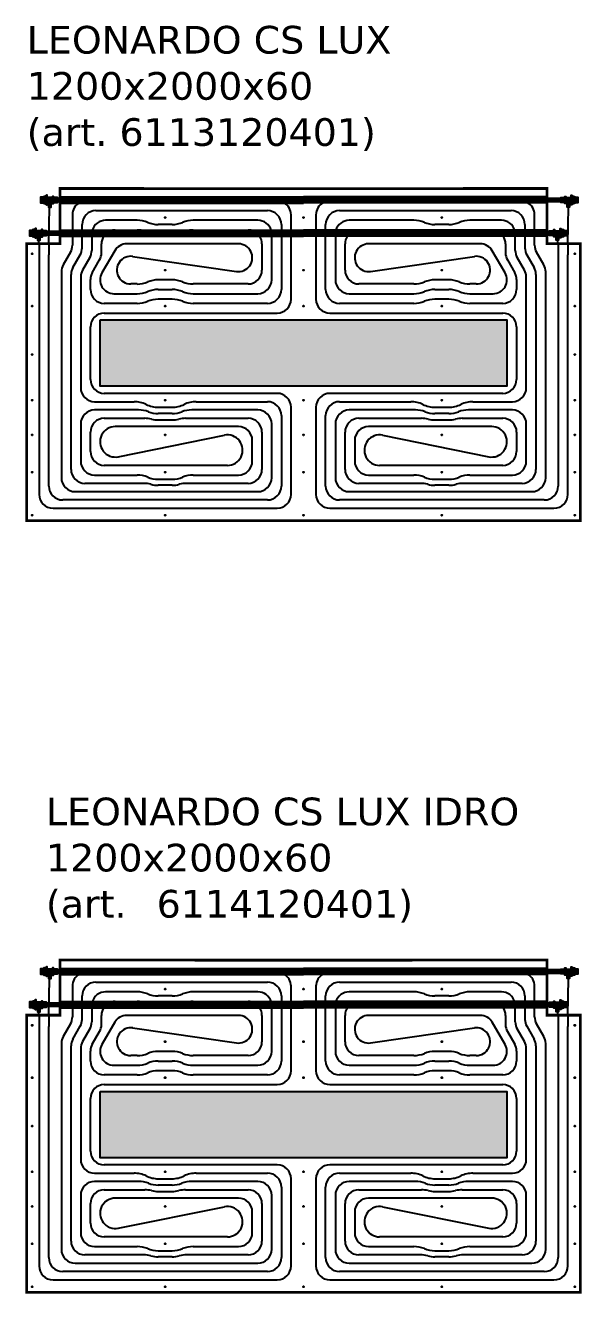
# Model space of a CAD drawing. Header units: millimetres. Extents: x 811 to 39016, y -8361 to 5964.
# Drawn here: x 11073 to 13083, y 903 to 5484 of the extents above; entities that cross this region are included whole.
import ezdxf

# ---------------------------------------------------------------- set-up
doc = ezdxf.new("R2010")
doc.units = ezdxf.units.MM
doc.linetypes.add('ACAD_ISO02W100', pattern=[15, 12, -3])
doc.linetypes.add('CENTER', pattern=[25.4, 15.875, -3.175, 3.175, -3.175])
for name, color, linetype in [('Pannelli Leonardo', 7, 'Continuous'), ('Raccorderia', 8, 'Continuous'), ('Testi_Cornici', 7, 'Continuous')]:
    doc.layers.add(name, color=color, linetype=linetype)
doc.styles.add('style1', font='verdana.ttf')

# ---------------------------------------------------------------- blocks, each defined once
blk = doc.blocks.new('T 20-10-CS')
at = {"layer": 'Raccorderia', "linetype": 'ByBlock'}
h = blk.add_hatch(color=9, dxfattribs=at)
h.dxf.hatch_style = 1
h.paths.add_polyline_path([(-12.8, 8.6), (-28, 8.6), (-28, -8.6), (-12.8, -8.6)])
h = blk.add_hatch(color=256, dxfattribs=at)
h.dxf.hatch_style = 1
h.paths.add_polyline_path([(9.8, 13), (4.4, 13), (4.4, 25.7), (-4.4, 25.7), (-4.4, 13), (-12.8, 13), (-12.8, 8.6), (-12.8, -8.6), (-12.8, -13), (-9.8, -13), (-9.8, -8.6), (9.8, -8.6)])
h = blk.add_hatch(color=251, dxfattribs=at)
h.dxf.hatch_style = 1
h.paths.add_polyline_path([(33.8, 10), (22.8, 10), (21.8, 13), (19.6, 13), (19.6, 9.8), (15.9, 9.8), (15.9, 14.9), (12.8, 14.9), (12.8, 17), (9.8, 17), (9.8, 13), (9.8, 0), (33.8, 0)])
h.paths.add_polyline_path([(33.8, 0), (9.8, 0), (9.8, -8.6), (9.8, -17), (12.8, -17), (12.8, -14.8), (15.9, -14.8), (15.9, -9.7), (19.6, -9.7), (19.6, -13), (21.8, -13), (22.8, -10), (33.8, -10)])
for p, q in [((-12.8, -8.6), (-12.8, 8.6)), ((9.8, -8.6), (9.8, 13))]:
    blk.add_line(p, q, dxfattribs=at)
blk.add_lwpolyline([(9.8, 13), (4.4, 13), (4.4, 25.7), (-4.4, 25.7), (-4.4, 13), (-12.8, 13), (-12.8, 8.6), (-28, 8.6), (-28, -8.6), (-12.8, -8.6), (-12.8, -13), (-9.8, -13), (-9.8, -8.6), (9.8, -8.6), (9.8, -17), (12.8, -17), (12.8, -14.8), (15.9, -14.8), (15.9, -9.7), (19.6, -9.7), (19.6, -13), (21.8, -13), (22.8, -10), (33.8, -10), (33.8, 10), (22.8, 10), (21.8, 13), (19.6, 13), (19.6, 9.8), (15.9, 9.8), (15.9, 14.9), (12.8, 14.9), (12.8, 17), (9.8, 17)], close=True, dxfattribs=at)
blk = doc.blocks.new('Pannello Lux Idro 1200x2000')
at = {"true_color": 0xc7c8ca, "transparency": 33554534}
h = blk.add_hatch(color=9, dxfattribs=at)
h.dxf.hatch_style = 1
h.paths.add_polyline_path([(-1734.5, -474.6), (-265.5, -474.6), (-265.5, -714.6), (-1734.5, -714.6)])
at = {"color": 252, "linetype": 'ACAD_ISO02W100', "ltscale": 0.01}
for p, q in [((-1880, -30.5), (-1000, -30.5)), ((-120, -30.5), (-1000, -30.5)), ((-1880, -52.6), (-1000, -52.6)), ((-120, -52.4), (-1000, -52.4)), ((-1880, -150.3), (-1000, -150.3)), ((-1880, -172.4), (-1000, -172.4)), ((-120, -150.3), (-1000, -150.3)), ((-120, -172.4), (-1000, -172.4))]:
    blk.add_line(p, q, dxfattribs=at)
at = {"color": 93}
for p, q in [((-1920, -200.9), (-1917.2, -66.8)), ((-1750, -80.1), (-1130, -80.1)), ((-870, -80.1), (-250, -80.1)), ((-45, -200.9), (-42.8, -66.8)), ((-1835, -95.1), (-1835, -151.6)), ((-1800.1, -151.6), (-1800.1, -130.1)), ((-1601, -115.1), (-1715, -115.1)), ((-1475, -130.1), (-1525, -130.1)), ((-1165, -115.1), (-1399, -115.1)), ((-1080, -130.1), (-1080, -151.6)), ((-1045.1, -151.6), (-1045.1, -95.1)), ((-955, -95.1), (-955, -151.6)), ((-920, -151.6), (-920, -130.1)), ((-601, -115.1), (-835, -115.1)), ((-475, -130.1), (-525, -130.1)), ((-285, -115.1), (-399, -115.1)), ((-200, -130.1), (-200, -151.6)), ((-165, -151.6), (-165, -95.1)), ((-1835, -171.6), (-1835, -205.1)), ((-1800, -214.5), (-1800, -171.6)), ((-1765, -171.6), (-1765, -223.9)), ((-1680, -150.1), (-1601, -150.1)), ((-1399, -150.1), (-1200, -150.1)), ((-1115, -330.1), (-1115, -171.6)), ((-1080, -171.6), (-1080, -365.1)), ((-1045, -400.1), (-1045, -171.6)), ((-955, -171.6), (-955, -400.1)), ((-920, -365.1), (-920, -171.6)), ((-885, -171.6), (-885, -330.1)), ((-800, -150.1), (-601, -150.1)), ((-399, -150.1), (-320, -150.1)), ((-235, -223.9), (-235, -171.6)), ((-200, -171.6), (-200, -214.5)), ((-165, -205.1), (-165, -171.6)), ((-1955, -200.9), (-1956.1, -187.6)), ((-1955, -200.9), (-1955, -241.1)), ((-1920, -200.9), (-1920, -240.1)), ((-1730, -233.2), (-1730, -200.1)), ((-1682.1, -225.1), (-1728.3, -305.1)), ((-1235, -200.1), (-1638.8, -200.1)), ((-1150, -200.1), (-1150, -295.1)), ((-850, -295.1), (-850, -200.1)), ((-361.2, -200.1), (-765, -200.1)), ((-271.7, -305.1), (-317.9, -225.1)), ((-270, -200.1), (-270, -233.2)), ((-80, -200.9), (-82.8, -186.6)), ((-80, -200.9), (-80, -240.1)), ((-45, -200.9), (-45, -240.1)), ((-1955, -241.1), (-1955, -290.6)), ((-1920, -290.1), (-1920, -240.1)), ((-1841.7, -230.1), (-1868.3, -276.2)), ((-1833.3, -285.6), (-1806.7, -239.5)), ((-1771.7, -248.9), (-1798.3, -294.9)), ((-1763.3, -304.3), (-1736.7, -258.2)), ((-1617.3, -245.6), (-1242.1, -299.6)), ((-757.9, -299.6), (-382.7, -245.6)), ((-263.3, -258.2), (-236.7, -304.3)), ((-201.7, -294.9), (-228.3, -248.9)), ((-193.3, -239.5), (-166.7, -285.6)), ((-131.7, -276.2), (-158.3, -230.1)), ((-80, -240.1), (-80, -290.1)), ((-45, -290.1), (-45, -240.1)), ((-1955, -290.6), (-1955, -1105.1)), ((-1920, -1075.1), (-1920, -290.1)), ((-1875, -301.2), (-1875, -1045.1)), ((-1840, -1015.1), (-1840, -310.6)), ((-1805, -319.9), (-1805, -720.1)), ((-195, -720.1), (-195, -319.9)), ((-160, -310.6), (-160, -1015.1)), ((-125, -1045.1), (-125, -301.2)), ((-80, -290.1), (-80, -1075.1)), ((-45, -1105.1), (-45, -290.1)), ((-1770, -365.1), (-1770, -329.3)), ((-1601, -345.1), (-1624.4, -345.1)), ((-1475, -330.1), (-1525, -330.1)), ((-1525, -365.1), (-1475, -365.1)), ((-1200, -345.1), (-1399, -345.1)), ((-601, -345.1), (-800, -345.1)), ((-475, -330.1), (-525, -330.1)), ((-525, -365.1), (-475, -365.1)), ((-375.6, -345.1), (-399, -345.1)), ((-230, -329.3), (-230, -365.1)), ((-1685, -380.1), (-1601, -380.1)), ((-1475, -400.2), (-1525, -400.2)), ((-1399, -380.1), (-1165, -380.1)), ((-835, -380.1), (-601, -380.1)), ((-475, -400.1), (-525, -400.1)), ((-399, -380.1), (-315, -380.1)), ((-1601, -415.1), (-1720, -415.1)), ((-1720, -450.1), (-1095, -450.1)), ((-1130, -415.1), (-1399, -415.1)), ((-905, -450.1), (-280, -450.1)), ((-601, -415.1), (-870, -415.1)), ((-280, -415.1), (-399, -415.1)), ((-1770, -690.1), (-1770, -500.1)), ((-230, -500.1), (-230, -690.1)), ((-1755, -770.1), (-1612.2, -770.1)), ((-1095, -740.1), (-1720, -740.1)), ((-1387.8, -770.1), (-1130, -770.1)), ((-280, -740.1), (-905, -740.1)), ((-870, -770.1), (-612.2, -770.1)), ((-387.8, -770.1), (-245, -770.1)), ((-1595.9, -800.1), (-1755, -800.1)), ((-1525, -790.1), (-1475, -790.1)), ((-1475, -813.1), (-1525, -813.1)), ((-1165, -800.1), (-1404.1, -800.1)), ((-1080, -820.1), (-1080, -1075.1)), ((-1045, -1105.1), (-1045, -790.1)), ((-955, -790.1), (-955, -1105.1)), ((-920, -1075.1), (-920, -820.1)), ((-595.9, -800.1), (-835, -800.1)), ((-525, -790.1), (-475, -790.1)), ((-475, -813.1), (-525, -813.1)), ((-245, -800.1), (-404.1, -800.1)), ((-1805, -850.1), (-1805, -985.1)), ((-1720, -830.1), (-1573.6, -830.1)), ((-1235, -860.1), (-1680, -860.1)), ((-1525, -836.1), (-1475, -836.1)), ((-1426.4, -830.1), (-1200, -830.1)), ((-1115, -1045.1), (-1115, -850.1)), ((-885, -850.1), (-885, -1045.1)), ((-800, -830.1), (-573.6, -830.1)), ((-320, -860.1), (-765, -860.1)), ((-525, -836.1), (-475, -836.1)), ((-426.4, -830.1), (-280, -830.1)), ((-195, -985.1), (-195, -850.1)), ((-1770, -950.1), (-1770, -880.1)), ((-1669.1, -969), (-1285.9, -891.2)), ((-1185, -985.1), (-1185, -910.1)), ((-1150, -880.1), (-1150, -1015.1)), ((-850, -1015.1), (-850, -880.1)), ((-815, -910.1), (-815, -985.1)), ((-714.1, -891.2), (-330.9, -969)), ((-230, -880.1), (-230, -950.1)), ((-1275, -1000.1), (-1720, -1000.1)), ((-280, -1000.1), (-725, -1000.1)), ((-1755, -1035.1), (-1601, -1035.1)), ((-1525, -1050.1), (-1475, -1050.1)), ((-1399, -1035.1), (-1235, -1035.1)), ((-765, -1035.1), (-601, -1035.1)), ((-525, -1050.1), (-475, -1050.1)), ((-399, -1035.1), (-245, -1035.1)), ((-1825, -1095.1), (-1165, -1095.1)), ((-1577.4, -1065.1), (-1790, -1065.1)), ((-1475, -1072.1), (-1525, -1072.1)), ((-1200, -1065.1), (-1422.6, -1065.1)), ((-835, -1095.1), (-175, -1095.1)), ((-577.4, -1065.1), (-800, -1065.1)), ((-475, -1072.1), (-525, -1072.1)), ((-210, -1065.1), (-422.6, -1065.1)), ((-1955, -1105.1), (-1955, -1105.1)), ((-1130, -1125.1), (-1870, -1125.1)), ((-130, -1125.1), (-870, -1125.1)), ((-1905, -1155.1), (-1095, -1155.1)), ((-905, -1155.1), (-95, -1155.1))]:
    blk.add_line(p, q, dxfattribs=at)
at = {"color": 31, "linetype": 'CENTER', "true_color": 0xffb997}
for p, q in [((-1497.9, -105.1), (-1502.1, -105.1)), ((-1500, -103), (-1500, -107.2)), ((-997.9, -105.1), (-1002.1, -105.1)), ((-1000, -103), (-1000, -107.2)), ((-497.9, -105.1), (-502.1, -105.1)), ((-500, -103), (-500, -107.2)), ((-1977.8, -236.1), (-1982, -236.1)), ((-1979.9, -234), (-1979.9, -238.2)), ((-17.9, -236.1), (-22.1, -236.1)), ((-20, -234), (-20, -238.2)), ((-1497.9, -295.1), (-1502.1, -295.1)), ((-1500, -293), (-1500, -297.2)), ((-997.9, -295.1), (-1002.1, -295.1)), ((-1000, -293), (-1000, -297.2)), ((-497.9, -295.1), (-502.1, -295.1)), ((-500, -293), (-500, -297.2)), ((-1977.8, -425.1), (-1982, -425.1)), ((-1979.9, -423), (-1979.9, -427.2)), ((-1497.9, -425.1), (-1502.1, -425.1)), ((-1500, -423), (-1500, -427.2)), ((-997.9, -425.1), (-1002.1, -425.1)), ((-1000, -423), (-1000, -427.2)), ((-497.9, -425.1), (-502.1, -425.1)), ((-500, -423), (-500, -427.2)), ((-17.9, -425.1), (-22.1, -425.1)), ((-20, -423), (-20, -427.2)), ((-1977.8, -600.1), (-1982, -600.1)), ((-1979.9, -598), (-1979.9, -602.2)), ((-17.9, -600.1), (-22.1, -600.1)), ((-20, -598), (-20, -602.2)), ((-1977.8, -765.1), (-1982, -765.1)), ((-1979.9, -763), (-1979.9, -767.2)), ((-1497.9, -765.1), (-1502.1, -765.1)), ((-1500, -763), (-1500, -767.2)), ((-997.9, -765.1), (-1002.1, -765.1)), ((-1000, -763), (-1000, -767.2)), ((-497.9, -765.1), (-502.1, -765.1)), ((-500, -763), (-500, -767.2)), ((-17.9, -765.1), (-22.1, -765.1)), ((-20, -763), (-20, -767.2)), ((-1977.8, -890.1), (-1982, -890.1)), ((-1979.9, -888), (-1979.9, -892.2)), ((-1497.9, -890.1), (-1502.1, -890.1)), ((-1500, -888), (-1500, -892.2)), ((-997.9, -890.1), (-1002.1, -890.1)), ((-1000, -888), (-1000, -892.2)), ((-497.9, -890.1), (-502.1, -890.1)), ((-500, -888), (-500, -892.2)), ((-17.9, -890.1), (-22.1, -890.1)), ((-20, -888), (-20, -892.2)), ((-1977.8, -1025.1), (-1982, -1025.1)), ((-1979.9, -1023), (-1979.9, -1027.2)), ((-1497.9, -1025.1), (-1502.1, -1025.1)), ((-1500, -1023), (-1500, -1027.2)), ((-997.9, -1025.1), (-1002.1, -1025.1)), ((-1000, -1023), (-1000, -1027.2)), ((-497.9, -1025.1), (-502.1, -1025.1)), ((-500, -1023), (-500, -1027.2)), ((-17.9, -1025.1), (-22.1, -1025.1)), ((-20, -1023), (-20, -1027.2)), ((-1977.8, -1180.1), (-1982, -1180.1)), ((-1979.9, -1178), (-1979.9, -1182.2)), ((-1497.9, -1180.1), (-1502.1, -1180.1)), ((-1500, -1178), (-1500, -1182.2)), ((-997.9, -1180.1), (-1002.1, -1180.1)), ((-1000, -1178), (-1000, -1182.2)), ((-497.9, -1180.1), (-502.1, -1180.1)), ((-500, -1178), (-500, -1182.2)), ((-17.9, -1180.1), (-22.1, -1180.1)), ((-20, -1178), (-20, -1182.2))]:
    blk.add_line(p, q, dxfattribs=at)
at = {"color": 7, "const_width": 10}
for points in [[(-1000, -1200.1), (-2000, -1200.1), (-2000, -199.3), (-1879.8, -199.3), (-1879.8, -0.1), (-1000, -0.9)], [(-1000, -1200.1), (0, -1200.1), (0, -199.3), (-120.2, -199.3), (-120.2, -0.1), (-1000, -0.9)]]:
    blk.add_lwpolyline(points, dxfattribs=at)
at = {"color": 11, "const_width": 20}
blk.add_lwpolyline([(-55.6, -41.6), (-1903.6, -41.6)], dxfattribs=at)
at = {"color": 171, "linetype": 'Continuous', "const_width": 20}
blk.add_lwpolyline([(-95.6, -161.4), (-1943.6, -161.4)], dxfattribs=at)
at = {"color": 93}
blk.add_lwpolyline([(-1734.5, -474.6), (-265.5, -474.6), (-265.5, -714.6), (-1734.5, -714.6)], close=True, dxfattribs=at)
at = {"color": 4, "linetype": 'Continuous', "true_color": 0x00ffff}
for centre in [(-1500, -105.1), (-1000, -105.1), (-500, -105.1), (-1979.9, -236.1), (-20, -236.1), (-1500, -295.1), (-1000, -295.1), (-500, -295.1), (-1979.9, -425.1), (-1500, -425.1), (-1000, -425.1), (-500, -425.1), (-20, -425.1), (-1979.9, -600.1), (-20, -600.1), (-1979.9, -765.1), (-1500, -765.1), (-1000, -765.1), (-500, -765.1), (-20, -765.1), (-1979.9, -890.1), (-1500, -890.1), (-1000, -890.1), (-500, -890.1), (-20, -890.1), (-1979.9, -1025.1), (-1500, -1025.1), (-1000, -1025.1), (-500, -1025.1), (-20, -1025.1), (-1979.9, -1180.1), (-1500, -1180.1), (-1000, -1180.1), (-500, -1180.1), (-20, -1180.1)]:
    blk.add_circle(centre, 1.75, dxfattribs=at)
at = {"color": 93}
for centre, radius, start, end in [((-1785, -95.1), 50, 119.5414, 180), ((-1750, -130.1), 50, 90, 180), ((-1130, -130.1), 50, 0, 90), ((-1095, -95.1), 50, 0, 60.4586), ((-905, -95.1), 50, 119.5414, 180), ((-870, -130.1), 50, 90, 180), ((-250, -130.1), 50, 0, 90), ((-215, -95.1), 50, 0, 60.4586), ((-1715, -165.1), 50, 90, 164.3357), ((-1601, -215.1), 100, 67.6684, 90), ((-1525, -30.1), 100, 247.6684, 270), ((-1475, -30.1), 100, 270, 292.3316), ((-1399, -215.1), 100, 90, 112.3316), ((-1165, -165.1), 50, 15.6643, 90), ((-835, -165.1), 50, 90, 164.3357), ((-601, -215.1), 100, 67.6684, 90), ((-525, -30.1), 100, 247.6684, 270), ((-475, -30.1), 100, 270, 292.3316), ((-399, -215.1), 100, 90, 112.3316), ((-285, -165.1), 50, 15.6643, 90), ((-1680, -200.1), 50, 145.2498, 180), ((-1680, -200.1), 50, 90, 104.0699), ((-1601, -250.1), 100, 80.0636, 90), ((-1399, -250.1), 100, 90, 99.9364), ((-1200, -200.1), 50, 75.9301, 90), ((-1200, -200.1), 50, 0, 34.7502), ((-800, -200.1), 50, 145.2498, 180), ((-800, -200.1), 50, 90, 104.0699), ((-601, -250.1), 100, 80.0636, 90), ((-399, -250.1), 100, 90, 99.9364), ((-320, -200.1), 50, 75.9301, 90), ((-320, -200.1), 50, 0, 34.7502), ((-1885, -205.1), 50, 330, 0), ((-1850, -214.5), 50, 330, 0), ((-1815, -223.9), 50, 330, 0), ((-1638.8, -250.1), 50, 90, 150), ((-1235, -250.1), 50, 261.8116, 90), ((-765, -250.1), 50, 90, 278.1884), ((-361.2, -250.1), 50, 30, 90), ((-185, -223.9), 50, 180, 210), ((-150, -214.5), 50, 180, 210), ((-115, -205.1), 50, 180, 210), ((-1780, -233.2), 50, 330, 0), ((-1624.4, -295.1), 50, 81.8116, 270), ((-375.6, -295.1), 50, 270, 98.1884), ((-220, -233.2), 50, 180, 210), ((-1825, -301.2), 50, 150, 180), ((-1790, -310.6), 50, 150, 180), ((-1755, -319.9), 50, 150, 180), ((-1720, -329.3), 50, 150, 180), ((-1685, -330.1), 50, 150, 270), ((-1200, -295.1), 50, 270, 0), ((-800, -295.1), 50, 180, 270), ((-315, -330.1), 50, 270, 30), ((-280, -329.3), 50, 0, 30), ((-245, -319.9), 50, 0, 30), ((-210, -310.6), 50, 0, 30), ((-175, -301.2), 50, 0, 30), ((-1720, -365.1), 50, 180, 270), ((-1601, -245.1), 100.1, 270, 292.3316), ((-1525, -430.1), 100, 90, 112.3316), ((-1525, -465.1), 100, 90, 112.3316), ((-1475, -430.1), 100, 67.6684, 90), ((-1475, -465.1), 100, 67.6684, 90), ((-1399, -245.1), 100, 247.6684, 270), ((-1165, -330.1), 50, 270, 0), ((-1130, -365.1), 50, 270, 0), ((-870, -365.1), 50, 180, 270), ((-835, -330.1), 50, 180, 270), ((-601, -245.1), 100, 270, 292.3316), ((-525, -430.1), 100, 90, 112.3316), ((-525, -465.1), 100, 90, 112.3316), ((-475, -430.1), 100, 67.6684, 90), ((-475, -465.1), 100, 67.6684, 90), ((-399, -245.1), 100, 247.6684, 270), ((-280, -365.1), 50, 270, 0), ((-1601, -280.1), 100, 270, 292.3316), ((-1601, -315.1), 100, 270, 292.3316), ((-1525, -500.1), 100, 90, 112.3316), ((-1475, -500.1), 100, 67.6684, 90), ((-1399, -280.1), 100, 247.6684, 270), ((-1399, -315.1), 100, 247.6684, 270), ((-1095, -400.1), 50, 270, 0), ((-905, -400.1), 50, 180, 270), ((-601, -280.1), 100, 270, 292.3316), ((-601, -315.1), 100, 270, 292.3316), ((-525, -500.1), 100, 90, 112.3316), ((-475, -500.1), 100, 67.6684, 90), ((-399, -280.1), 100, 247.6684, 270), ((-399, -315.1), 100, 247.6684, 270), ((-1720, -500.1), 50, 90, 180), ((-280, -500.1), 50, 0, 90), ((-1755, -720.1), 50, 180, 270), ((-1720, -690.1), 50, 180, 270), ((-280, -690.1), 50, 270, 0), ((-245, -720.1), 50, 270, 0), ((-1612.2, -870.1), 100, 64.1581, 90), ((-1387.8, -870.1), 100, 90, 115.8419), ((-1130, -820.1), 50, 0, 90), ((-1095, -790.1), 50, 0, 90), ((-905, -790.1), 50, 90, 180), ((-870, -820.1), 50, 90, 180), ((-612.2, -870.1), 100, 64.1581, 90), ((-387.8, -870.1), 100, 90, 115.8419), ((-1755, -850.1), 50, 90, 180), ((-1595.9, -900.1), 100, 69.2281, 90), ((-1525, -690.1), 100, 244.1581, 270), ((-1525, -713.1), 100, 249.2281, 270), ((-1475, -690.1), 100, 270, 295.8419), ((-1475, -713.1), 100, 270, 290.7719), ((-1404.1, -900.1), 100, 90, 110.7719), ((-1165, -850.1), 50, 0, 90), ((-835, -850.1), 50, 90, 180), ((-595.9, -900.1), 100, 69.2281, 90), ((-525, -690.1), 100, 244.1581, 270), ((-525, -713.1), 100, 249.2281, 270), ((-475, -690.1), 100, 270, 295.8419), ((-475, -713.1), 100, 270, 290.7719), ((-404.1, -900.1), 100, 90, 110.7719), ((-245, -850.1), 50, 0, 90), ((-1720, -880.1), 50, 90, 180), ((-1680, -915.1), 55, 90, 281.4792), ((-1573.6, -930.1), 100, 75.9301, 90), ((-1525, -736.1), 99.9, 255.9301, 270), ((-1475, -736.1), 100, 270, 284.0699), ((-1426.4, -930.1), 100, 90, 104.0699), ((-1235, -910.1), 50, 0, 90), ((-1200, -880.1), 50, 0, 90), ((-800, -880.1), 50, 90, 180), ((-765, -910.1), 50, 90, 180), ((-573.6, -930.1), 100, 75.9301, 90), ((-525, -736.1), 100, 255.9301, 270), ((-475, -736.1), 100, 270, 284.0699), ((-426.4, -930.1), 100, 90, 104.0699), ((-320, -915.1), 55, 258.5208, 90), ((-280, -880.1), 50.1, 0, 90), ((-1275, -945.1), 55, 270, 101.4792), ((-725, -945.1), 55, 78.5208, 270), ((-1720, -950.1), 50, 180, 270), ((-280, -950.1), 50, 270, 0), ((-1755, -985.1), 50, 180, 270), ((-1235, -985.1), 50, 270, 0), ((-765, -985.1), 50, 180, 270), ((-245, -985.1), 50, 270, 0), ((-1825, -1045.1), 50, 180, 270), ((-1790, -1015.1), 50, 180, 270), ((-1601, -1135.1), 100, 67.6684, 90), ((-1525, -950.1), 100, 247.6684, 270), ((-1475, -950.1), 100, 270, 292.3316), ((-1399, -1135.1), 100, 90, 112.3316), ((-1200, -1015.1), 50, 270, 0), ((-1165, -1045.1), 50, 270, 0), ((-835, -1045.1), 50, 180, 270), ((-800, -1015.1), 50, 180, 270), ((-601, -1135.1), 100, 67.6684, 90), ((-525, -950.1), 100, 247.6684, 270), ((-475, -950.1), 100, 270, 292.3316), ((-399, -1135.1), 100, 90, 112.3316), ((-210, -1015.1), 50, 270, 0), ((-175, -1045.1), 50, 270, 0), ((-1870, -1075.1), 50, 180, 270), ((-1577.4, -1165.1), 100, 74.7964, 90), ((-1525, -972.1), 100, 254.7964, 270), ((-1475, -972.1), 100, 270, 285.2036), ((-1422.6, -1165.1), 100, 90, 105.2036), ((-1130, -1075.1), 50, 270, 0), ((-870, -1075.1), 50, 180, 270), ((-577.4, -1165.1), 100, 74.7964, 90), ((-525, -972.1), 100, 254.7964, 270), ((-475, -972.1), 100, 270, 285.2036), ((-422.6, -1165.1), 100, 90, 105.2036), ((-130, -1075.1), 50, 270, 0), ((-1905, -1105.1), 50, 180, 270), ((-1095, -1105.1), 50, 270, 0), ((-905, -1105.1), 50, 180, 270), ((-95, -1105.1), 50, 270, 0)]:
    blk.add_arc(centre, radius, start, end, dxfattribs=at)
at = {"linetype": 'ByBlock', "rotation": 180}
for p in [(-1916.4, -41.6), (-1956.4, -161.4)]:
    blk.add_blockref('T 20-10-CS', p, dxfattribs=at)
at = {"linetype": 'ByBlock', "xscale": -1, "rotation": 180}
for p in [(-42.8, -41.6), (-82.8, -161.4)]:
    blk.add_blockref('T 20-10-CS', p, dxfattribs=at)
blk = doc.blocks.new('Pannello Lux 1200x2000')
at = {"true_color": 0xc7c8ca, "transparency": 33554534}
h = blk.add_hatch(color=9, dxfattribs=at)
h.dxf.hatch_style = 1
h.paths.add_polyline_path([(-1734.5, -474.6), (-265.5, -474.6), (-265.5, -714.6), (-1734.5, -714.6)])
at = {"color": 252, "linetype": 'ACAD_ISO02W100', "ltscale": 0.01}
for p, q in [((-1880, -30.5), (-1000, -30.5)), ((-120, -30.5), (-1000, -30.5)), ((-1880, -52.6), (-1000, -52.6)), ((-120, -52.4), (-1000, -52.4)), ((-1880, -150.3), (-1000, -150.3)), ((-1880, -172.4), (-1000, -172.4)), ((-120, -150.3), (-1000, -150.3)), ((-120, -172.4), (-1000, -172.4))]:
    blk.add_line(p, q, dxfattribs=at)
at = {"color": 152}
for p, q in [((-1920, -200.9), (-1917.2, -66.8)), ((-1750, -80.1), (-1130, -80.1)), ((-870, -80.1), (-250, -80.1)), ((-45, -200.9), (-42.8, -66.8)), ((-1835, -95.1), (-1835, -151.6)), ((-1800.1, -151.6), (-1800.1, -130.1)), ((-1601, -115.1), (-1715, -115.1)), ((-1475, -130.1), (-1525, -130.1)), ((-1165, -115.1), (-1399, -115.1)), ((-1080, -130.1), (-1080, -151.6)), ((-1045.1, -151.6), (-1045.1, -95.1)), ((-955, -95.1), (-955, -151.6)), ((-920, -151.6), (-920, -130.1)), ((-601, -115.1), (-835, -115.1)), ((-475, -130.1), (-525, -130.1)), ((-285, -115.1), (-399, -115.1)), ((-200, -130.1), (-200, -151.6)), ((-165, -151.6), (-165, -95.1)), ((-1835, -171.6), (-1835, -205.1)), ((-1800, -214.5), (-1800, -171.6)), ((-1765, -171.6), (-1765, -223.9)), ((-1680, -150.1), (-1601, -150.1)), ((-1399, -150.1), (-1200, -150.1)), ((-1115, -330.1), (-1115, -171.6)), ((-1080, -171.6), (-1080, -365.1)), ((-1045, -400.1), (-1045, -171.6)), ((-955, -171.6), (-955, -400.1)), ((-920, -365.1), (-920, -171.6)), ((-885, -171.6), (-885, -330.1)), ((-800, -150.1), (-601, -150.1)), ((-399, -150.1), (-320, -150.1)), ((-235, -223.9), (-235, -171.6)), ((-200, -171.6), (-200, -214.5)), ((-165, -205.1), (-165, -171.6)), ((-1955, -200.9), (-1956.1, -187.6)), ((-1955, -200.9), (-1955, -241.1)), ((-1920, -200.9), (-1920, -240.1)), ((-1730, -233.2), (-1730, -200.1)), ((-1682.1, -225.1), (-1728.3, -305.1)), ((-1235, -200.1), (-1638.8, -200.1)), ((-1150, -200.1), (-1150, -295.1)), ((-850, -295.1), (-850, -200.1)), ((-361.2, -200.1), (-765, -200.1)), ((-271.7, -305.1), (-317.9, -225.1)), ((-270, -200.1), (-270, -233.2)), ((-80, -200.9), (-82.8, -186.6)), ((-80, -200.9), (-80, -240.1)), ((-45, -200.9), (-45, -240.1)), ((-1955, -241.1), (-1955, -290.6)), ((-1920, -290.1), (-1920, -240.1)), ((-1841.7, -230.1), (-1868.3, -276.2)), ((-1833.3, -285.6), (-1806.7, -239.5)), ((-1771.7, -248.9), (-1798.3, -294.9)), ((-1763.3, -304.3), (-1736.7, -258.2)), ((-1617.3, -245.6), (-1242.1, -299.6)), ((-757.9, -299.6), (-382.7, -245.6)), ((-263.3, -258.2), (-236.7, -304.3)), ((-201.7, -294.9), (-228.3, -248.9)), ((-193.3, -239.5), (-166.7, -285.6)), ((-131.7, -276.2), (-158.3, -230.1)), ((-80, -240.1), (-80, -290.1)), ((-45, -290.1), (-45, -240.1)), ((-1955, -290.6), (-1955, -1105.1)), ((-1920, -1075.1), (-1920, -290.1)), ((-1875, -301.2), (-1875, -1045.1)), ((-1840, -1015.1), (-1840, -310.6)), ((-1805, -319.9), (-1805, -720.1)), ((-195, -720.1), (-195, -319.9)), ((-160, -310.6), (-160, -1015.1)), ((-125, -1045.1), (-125, -301.2)), ((-80, -290.1), (-80, -1075.1)), ((-45, -1105.1), (-45, -290.1)), ((-1770, -365.1), (-1770, -329.3)), ((-1601, -345.1), (-1624.4, -345.1)), ((-1475, -330.1), (-1525, -330.1)), ((-1525, -365.1), (-1475, -365.1)), ((-1200, -345.1), (-1399, -345.1)), ((-601, -345.1), (-800, -345.1)), ((-475, -330.1), (-525, -330.1)), ((-525, -365.1), (-475, -365.1)), ((-375.6, -345.1), (-399, -345.1)), ((-230, -329.3), (-230, -365.1)), ((-1685, -380.1), (-1601, -380.1)), ((-1475, -400.2), (-1525, -400.2)), ((-1399, -380.1), (-1165, -380.1)), ((-835, -380.1), (-601, -380.1)), ((-475, -400.1), (-525, -400.1)), ((-399, -380.1), (-315, -380.1)), ((-1601, -415.1), (-1720, -415.1)), ((-1720, -450.1), (-1095, -450.1)), ((-1130, -415.1), (-1399, -415.1)), ((-905, -450.1), (-280, -450.1)), ((-601, -415.1), (-870, -415.1)), ((-280, -415.1), (-399, -415.1)), ((-1770, -690.1), (-1770, -500.1)), ((-230, -500.1), (-230, -690.1)), ((-1755, -770.1), (-1612.2, -770.1)), ((-1095, -740.1), (-1720, -740.1)), ((-1387.8, -770.1), (-1130, -770.1)), ((-280, -740.1), (-905, -740.1)), ((-870, -770.1), (-612.2, -770.1)), ((-387.8, -770.1), (-245, -770.1)), ((-1595.9, -800.1), (-1755, -800.1)), ((-1525, -790.1), (-1475, -790.1)), ((-1475, -813.1), (-1525, -813.1)), ((-1165, -800.1), (-1404.1, -800.1)), ((-1080, -820.1), (-1080, -1075.1)), ((-1045, -1105.1), (-1045, -790.1)), ((-955, -790.1), (-955, -1105.1)), ((-920, -1075.1), (-920, -820.1)), ((-595.9, -800.1), (-835, -800.1)), ((-525, -790.1), (-475, -790.1)), ((-475, -813.1), (-525, -813.1)), ((-245, -800.1), (-404.1, -800.1)), ((-1805, -850.1), (-1805, -985.1)), ((-1720, -830.1), (-1573.6, -830.1)), ((-1235, -860.1), (-1680, -860.1)), ((-1525, -836.1), (-1475, -836.1)), ((-1426.4, -830.1), (-1200, -830.1)), ((-1115, -1045.1), (-1115, -850.1)), ((-885, -850.1), (-885, -1045.1)), ((-800, -830.1), (-573.6, -830.1)), ((-320, -860.1), (-765, -860.1)), ((-525, -836.1), (-475, -836.1)), ((-426.4, -830.1), (-280, -830.1)), ((-195, -985.1), (-195, -850.1)), ((-1770, -950.1), (-1770, -880.1)), ((-1669.1, -969), (-1285.9, -891.2)), ((-1185, -985.1), (-1185, -910.1)), ((-1150, -880.1), (-1150, -1015.1)), ((-850, -1015.1), (-850, -880.1)), ((-815, -910.1), (-815, -985.1)), ((-714.1, -891.2), (-330.9, -969)), ((-230, -880.1), (-230, -950.1)), ((-1275, -1000.1), (-1720, -1000.1)), ((-280, -1000.1), (-725, -1000.1)), ((-1755, -1035.1), (-1601, -1035.1)), ((-1525, -1050.1), (-1475, -1050.1)), ((-1399, -1035.1), (-1235, -1035.1)), ((-765, -1035.1), (-601, -1035.1)), ((-525, -1050.1), (-475, -1050.1)), ((-399, -1035.1), (-245, -1035.1)), ((-1825, -1095.1), (-1165, -1095.1)), ((-1577.4, -1065.1), (-1790, -1065.1)), ((-1475, -1072.1), (-1525, -1072.1)), ((-1200, -1065.1), (-1422.6, -1065.1)), ((-835, -1095.1), (-175, -1095.1)), ((-577.4, -1065.1), (-800, -1065.1)), ((-475, -1072.1), (-525, -1072.1)), ((-210, -1065.1), (-422.6, -1065.1)), ((-1955, -1105.1), (-1955, -1105.1)), ((-1130, -1125.1), (-1870, -1125.1)), ((-130, -1125.1), (-870, -1125.1)), ((-1905, -1155.1), (-1095, -1155.1)), ((-905, -1155.1), (-95, -1155.1))]:
    blk.add_line(p, q, dxfattribs=at)
at = {"color": 31, "linetype": 'CENTER', "true_color": 0xffb997}
for p, q in [((-1497.9, -105.1), (-1502.1, -105.1)), ((-1500, -103), (-1500, -107.2)), ((-997.9, -105.1), (-1002.1, -105.1)), ((-1000, -103), (-1000, -107.2)), ((-497.9, -105.1), (-502.1, -105.1)), ((-500, -103), (-500, -107.2)), ((-1977.8, -236.1), (-1982, -236.1)), ((-1979.9, -234), (-1979.9, -238.2)), ((-17.9, -236.1), (-22.1, -236.1)), ((-20, -234), (-20, -238.2)), ((-1497.9, -295.1), (-1502.1, -295.1)), ((-1500, -293), (-1500, -297.2)), ((-997.9, -295.1), (-1002.1, -295.1)), ((-1000, -293), (-1000, -297.2)), ((-497.9, -295.1), (-502.1, -295.1)), ((-500, -293), (-500, -297.2)), ((-1977.8, -425.1), (-1982, -425.1)), ((-1979.9, -423), (-1979.9, -427.2)), ((-1497.9, -425.1), (-1502.1, -425.1)), ((-1500, -423), (-1500, -427.2)), ((-997.9, -425.1), (-1002.1, -425.1)), ((-1000, -423), (-1000, -427.2)), ((-497.9, -425.1), (-502.1, -425.1)), ((-500, -423), (-500, -427.2)), ((-17.9, -425.1), (-22.1, -425.1)), ((-20, -423), (-20, -427.2)), ((-1977.8, -600.1), (-1982, -600.1)), ((-1979.9, -598), (-1979.9, -602.2)), ((-17.9, -600.1), (-22.1, -600.1)), ((-20, -598), (-20, -602.2)), ((-1977.8, -765.1), (-1982, -765.1)), ((-1979.9, -763), (-1979.9, -767.2)), ((-1497.9, -765.1), (-1502.1, -765.1)), ((-1500, -763), (-1500, -767.2)), ((-997.9, -765.1), (-1002.1, -765.1)), ((-1000, -763), (-1000, -767.2)), ((-497.9, -765.1), (-502.1, -765.1)), ((-500, -763), (-500, -767.2)), ((-17.9, -765.1), (-22.1, -765.1)), ((-20, -763), (-20, -767.2)), ((-1977.8, -890.1), (-1982, -890.1)), ((-1979.9, -888), (-1979.9, -892.2)), ((-1497.9, -890.1), (-1502.1, -890.1)), ((-1500, -888), (-1500, -892.2)), ((-997.9, -890.1), (-1002.1, -890.1)), ((-1000, -888), (-1000, -892.2)), ((-497.9, -890.1), (-502.1, -890.1)), ((-500, -888), (-500, -892.2)), ((-17.9, -890.1), (-22.1, -890.1)), ((-20, -888), (-20, -892.2)), ((-1977.8, -1025.1), (-1982, -1025.1)), ((-1979.9, -1023), (-1979.9, -1027.2)), ((-1497.9, -1025.1), (-1502.1, -1025.1)), ((-1500, -1023), (-1500, -1027.2)), ((-997.9, -1025.1), (-1002.1, -1025.1)), ((-1000, -1023), (-1000, -1027.2)), ((-497.9, -1025.1), (-502.1, -1025.1)), ((-500, -1023), (-500, -1027.2)), ((-17.9, -1025.1), (-22.1, -1025.1)), ((-20, -1023), (-20, -1027.2)), ((-1977.8, -1180.1), (-1982, -1180.1)), ((-1979.9, -1178), (-1979.9, -1182.2)), ((-1497.9, -1180.1), (-1502.1, -1180.1)), ((-1500, -1178), (-1500, -1182.2)), ((-997.9, -1180.1), (-1002.1, -1180.1)), ((-1000, -1178), (-1000, -1182.2)), ((-497.9, -1180.1), (-502.1, -1180.1)), ((-500, -1178), (-500, -1182.2)), ((-17.9, -1180.1), (-22.1, -1180.1)), ((-20, -1178), (-20, -1182.2))]:
    blk.add_line(p, q, dxfattribs=at)
at = {"color": 7, "const_width": 10}
for points in [[(-1000, -1200.1), (-2000, -1200.1), (-2000, -199.3), (-1879.8, -199.3), (-1879.8, -0.1), (-1000, -0.9)], [(-1000, -1200.1), (0, -1200.1), (0, -199.3), (-120.2, -199.3), (-120.2, -0.1), (-1000, -0.9)]]:
    blk.add_lwpolyline(points, dxfattribs=at)
at = {"color": 11, "const_width": 20}
blk.add_lwpolyline([(-55.6, -41.6), (-1903.6, -41.6)], dxfattribs=at)
at = {"color": 171, "linetype": 'Continuous', "const_width": 20}
blk.add_lwpolyline([(-95.6, -161.4), (-1943.6, -161.4)], dxfattribs=at)
at = {"color": 152}
blk.add_lwpolyline([(-1734.5, -474.6), (-265.5, -474.6), (-265.5, -714.6), (-1734.5, -714.6)], close=True, dxfattribs=at)
at = {"color": 4, "linetype": 'Continuous', "true_color": 0x00ffff}
for centre in [(-1500, -105.1), (-1000, -105.1), (-500, -105.1), (-1979.9, -236.1), (-20, -236.1), (-1500, -295.1), (-1000, -295.1), (-500, -295.1), (-1979.9, -425.1), (-1500, -425.1), (-1000, -425.1), (-500, -425.1), (-20, -425.1), (-1979.9, -600.1), (-20, -600.1), (-1979.9, -765.1), (-1500, -765.1), (-1000, -765.1), (-500, -765.1), (-20, -765.1), (-1979.9, -890.1), (-1500, -890.1), (-1000, -890.1), (-500, -890.1), (-20, -890.1), (-1979.9, -1025.1), (-1500, -1025.1), (-1000, -1025.1), (-500, -1025.1), (-20, -1025.1), (-1979.9, -1180.1), (-1500, -1180.1), (-1000, -1180.1), (-500, -1180.1), (-20, -1180.1)]:
    blk.add_circle(centre, 1.75, dxfattribs=at)
at = {"color": 152}
for centre, radius, start, end in [((-1785, -95.1), 50, 119.5414, 180), ((-1750, -130.1), 50, 90, 180), ((-1130, -130.1), 50, 0, 90), ((-1095, -95.1), 50, 0, 60.4586), ((-905, -95.1), 50, 119.5414, 180), ((-870, -130.1), 50, 90, 180), ((-250, -130.1), 50, 0, 90), ((-215, -95.1), 50, 0, 60.4586), ((-1715, -165.1), 50, 90, 164.3357), ((-1601, -215.1), 100, 67.6684, 90), ((-1525, -30.1), 100, 247.6684, 270), ((-1475, -30.1), 100, 270, 292.3316), ((-1399, -215.1), 100, 90, 112.3316), ((-1165, -165.1), 50, 15.6643, 90), ((-835, -165.1), 50, 90, 164.3357), ((-601, -215.1), 100, 67.6684, 90), ((-525, -30.1), 100, 247.6684, 270), ((-475, -30.1), 100, 270, 292.3316), ((-399, -215.1), 100, 90, 112.3316), ((-285, -165.1), 50, 15.6643, 90), ((-1680, -200.1), 50, 145.2498, 180), ((-1680, -200.1), 50, 90, 104.0699), ((-1601, -250.1), 100, 80.0636, 90), ((-1399, -250.1), 100, 90, 99.9364), ((-1200, -200.1), 50, 75.9301, 90), ((-1200, -200.1), 50, 0, 34.7502), ((-800, -200.1), 50, 145.2498, 180), ((-800, -200.1), 50, 90, 104.0699), ((-601, -250.1), 100, 80.0636, 90), ((-399, -250.1), 100, 90, 99.9364), ((-320, -200.1), 50, 75.9301, 90), ((-320, -200.1), 50, 0, 34.7502), ((-1885, -205.1), 50, 330, 0), ((-1850, -214.5), 50, 330, 0), ((-1815, -223.9), 50, 330, 0), ((-1638.8, -250.1), 50, 90, 150), ((-1235, -250.1), 50, 261.8116, 90), ((-765, -250.1), 50, 90, 278.1884), ((-361.2, -250.1), 50, 30, 90), ((-185, -223.9), 50, 180, 210), ((-150, -214.5), 50, 180, 210), ((-115, -205.1), 50, 180, 210), ((-1780, -233.2), 50, 330, 0), ((-1624.4, -295.1), 50, 81.8116, 270), ((-375.6, -295.1), 50, 270, 98.1884), ((-220, -233.2), 50, 180, 210), ((-1825, -301.2), 50, 150, 180), ((-1790, -310.6), 50, 150, 180), ((-1755, -319.9), 50, 150, 180), ((-1720, -329.3), 50, 150, 180), ((-1685, -330.1), 50, 150, 270), ((-1200, -295.1), 50, 270, 0), ((-800, -295.1), 50, 180, 270), ((-315, -330.1), 50, 270, 30), ((-280, -329.3), 50, 0, 30), ((-245, -319.9), 50, 0, 30), ((-210, -310.6), 50, 0, 30), ((-175, -301.2), 50, 0, 30), ((-1720, -365.1), 50, 180, 270), ((-1601, -245.1), 100.1, 270, 292.3316), ((-1525, -430.1), 100, 90, 112.3316), ((-1525, -465.1), 100, 90, 112.3316), ((-1475, -430.1), 100, 67.6684, 90), ((-1475, -465.1), 100, 67.6684, 90), ((-1399, -245.1), 100, 247.6684, 270), ((-1165, -330.1), 50, 270, 0), ((-1130, -365.1), 50, 270, 0), ((-870, -365.1), 50, 180, 270), ((-835, -330.1), 50, 180, 270), ((-601, -245.1), 100, 270, 292.3316), ((-525, -430.1), 100, 90, 112.3316), ((-525, -465.1), 100, 90, 112.3316), ((-475, -430.1), 100, 67.6684, 90), ((-475, -465.1), 100, 67.6684, 90), ((-399, -245.1), 100, 247.6684, 270), ((-280, -365.1), 50, 270, 0), ((-1601, -280.1), 100, 270, 292.3316), ((-1601, -315.1), 100, 270, 292.3316), ((-1525, -500.1), 100, 90, 112.3316), ((-1475, -500.1), 100, 67.6684, 90), ((-1399, -280.1), 100, 247.6684, 270), ((-1399, -315.1), 100, 247.6684, 270), ((-1095, -400.1), 50, 270, 0), ((-905, -400.1), 50, 180, 270), ((-601, -280.1), 100, 270, 292.3316), ((-601, -315.1), 100, 270, 292.3316), ((-525, -500.1), 100, 90, 112.3316), ((-475, -500.1), 100, 67.6684, 90), ((-399, -280.1), 100, 247.6684, 270), ((-399, -315.1), 100, 247.6684, 270), ((-1720, -500.1), 50, 90, 180), ((-280, -500.1), 50, 0, 90), ((-1755, -720.1), 50, 180, 270), ((-1720, -690.1), 50, 180, 270), ((-280, -690.1), 50, 270, 0), ((-245, -720.1), 50, 270, 0), ((-1612.2, -870.1), 100, 64.1581, 90), ((-1387.8, -870.1), 100, 90, 115.8419), ((-1130, -820.1), 50, 0, 90), ((-1095, -790.1), 50, 0, 90), ((-905, -790.1), 50, 90, 180), ((-870, -820.1), 50, 90, 180), ((-612.2, -870.1), 100, 64.1581, 90), ((-387.8, -870.1), 100, 90, 115.8419), ((-1755, -850.1), 50, 90, 180), ((-1595.9, -900.1), 100, 69.2281, 90), ((-1525, -690.1), 100, 244.1581, 270), ((-1525, -713.1), 100, 249.2281, 270), ((-1475, -690.1), 100, 270, 295.8419), ((-1475, -713.1), 100, 270, 290.7719), ((-1404.1, -900.1), 100, 90, 110.7719), ((-1165, -850.1), 50, 0, 90), ((-835, -850.1), 50, 90, 180), ((-595.9, -900.1), 100, 69.2281, 90), ((-525, -690.1), 100, 244.1581, 270), ((-525, -713.1), 100, 249.2281, 270), ((-475, -690.1), 100, 270, 295.8419), ((-475, -713.1), 100, 270, 290.7719), ((-404.1, -900.1), 100, 90, 110.7719), ((-245, -850.1), 50, 0, 90), ((-1720, -880.1), 50, 90, 180), ((-1680, -915.1), 55, 90, 281.4792), ((-1573.6, -930.1), 100, 75.9301, 90), ((-1525, -736.1), 99.9, 255.9301, 270), ((-1475, -736.1), 100, 270, 284.0699), ((-1426.4, -930.1), 100, 90, 104.0699), ((-1235, -910.1), 50, 0, 90), ((-1200, -880.1), 50, 0, 90), ((-800, -880.1), 50, 90, 180), ((-765, -910.1), 50, 90, 180), ((-573.6, -930.1), 100, 75.9301, 90), ((-525, -736.1), 100, 255.9301, 270), ((-475, -736.1), 100, 270, 284.0699), ((-426.4, -930.1), 100, 90, 104.0699), ((-320, -915.1), 55, 258.5208, 90), ((-280, -880.1), 50.1, 0, 90), ((-1275, -945.1), 55, 270, 101.4792), ((-725, -945.1), 55, 78.5208, 270), ((-1720, -950.1), 50, 180, 270), ((-280, -950.1), 50, 270, 0), ((-1755, -985.1), 50, 180, 270), ((-1235, -985.1), 50, 270, 0), ((-765, -985.1), 50, 180, 270), ((-245, -985.1), 50, 270, 0), ((-1825, -1045.1), 50, 180, 270), ((-1790, -1015.1), 50, 180, 270), ((-1601, -1135.1), 100, 67.6684, 90), ((-1525, -950.1), 100, 247.6684, 270), ((-1475, -950.1), 100, 270, 292.3316), ((-1399, -1135.1), 100, 90, 112.3316), ((-1200, -1015.1), 50, 270, 0), ((-1165, -1045.1), 50, 270, 0), ((-835, -1045.1), 50, 180, 270), ((-800, -1015.1), 50, 180, 270), ((-601, -1135.1), 100, 67.6684, 90), ((-525, -950.1), 100, 247.6684, 270), ((-475, -950.1), 100, 270, 292.3316), ((-399, -1135.1), 100, 90, 112.3316), ((-210, -1015.1), 50, 270, 0), ((-175, -1045.1), 50, 270, 0), ((-1870, -1075.1), 50, 180, 270), ((-1577.4, -1165.1), 100, 74.7964, 90), ((-1525, -972.1), 100, 254.7964, 270), ((-1475, -972.1), 100, 270, 285.2036), ((-1422.6, -1165.1), 100, 90, 105.2036), ((-1130, -1075.1), 50, 270, 0), ((-870, -1075.1), 50, 180, 270), ((-577.4, -1165.1), 100, 74.7964, 90), ((-525, -972.1), 100, 254.7964, 270), ((-475, -972.1), 100, 270, 285.2036), ((-422.6, -1165.1), 100, 90, 105.2036), ((-130, -1075.1), 50, 270, 0), ((-1905, -1105.1), 50, 180, 270), ((-1095, -1105.1), 50, 270, 0), ((-905, -1105.1), 50, 180, 270), ((-95, -1105.1), 50, 270, 0)]:
    blk.add_arc(centre, radius, start, end, dxfattribs=at)
at = {"linetype": 'ByBlock', "rotation": 180}
for p in [(-1916.4, -41.6), (-1956.4, -161.4)]:
    blk.add_blockref('T 20-10-CS', p, dxfattribs=at)
at = {"linetype": 'ByBlock', "xscale": -1, "rotation": 180}
for p in [(-42.8, -41.6), (-82.8, -161.4)]:
    blk.add_blockref('T 20-10-CS', p, dxfattribs=at)

msp = doc.modelspace()

# ---------------------------------------------------------------- block references
at = {"layer": 'Pannelli Leonardo'}
for name, p in [('Pannello Lux 1200x2000', (13077.7, 4894.9)), ('Pannello Lux Idro 1200x2000', (13077.7, 2108.4))]:
    msp.add_blockref(name, p, dxfattribs=at)

# ---------------------------------------------------------------- texts
at = {"layer": 'Testi_Cornici', "char_height": 100, "attachment_point": 1, "style": 'style1'}
for s, insert, width in [('LEONARDO CS LUX\\P1200x2000x60\\P(art. 6113120401)', (11077.7, 5482.1), 4987.102), ('LEONARDO CS LUX IDRO\\P1200x2000x60\\P(art.^I6114120401)', (11147, 2694.8), 6087.677)]:
    msp.add_mtext(s, dxfattribs=dict(at, insert=insert, width=width))

doc.saveas('drawing.dxf')
